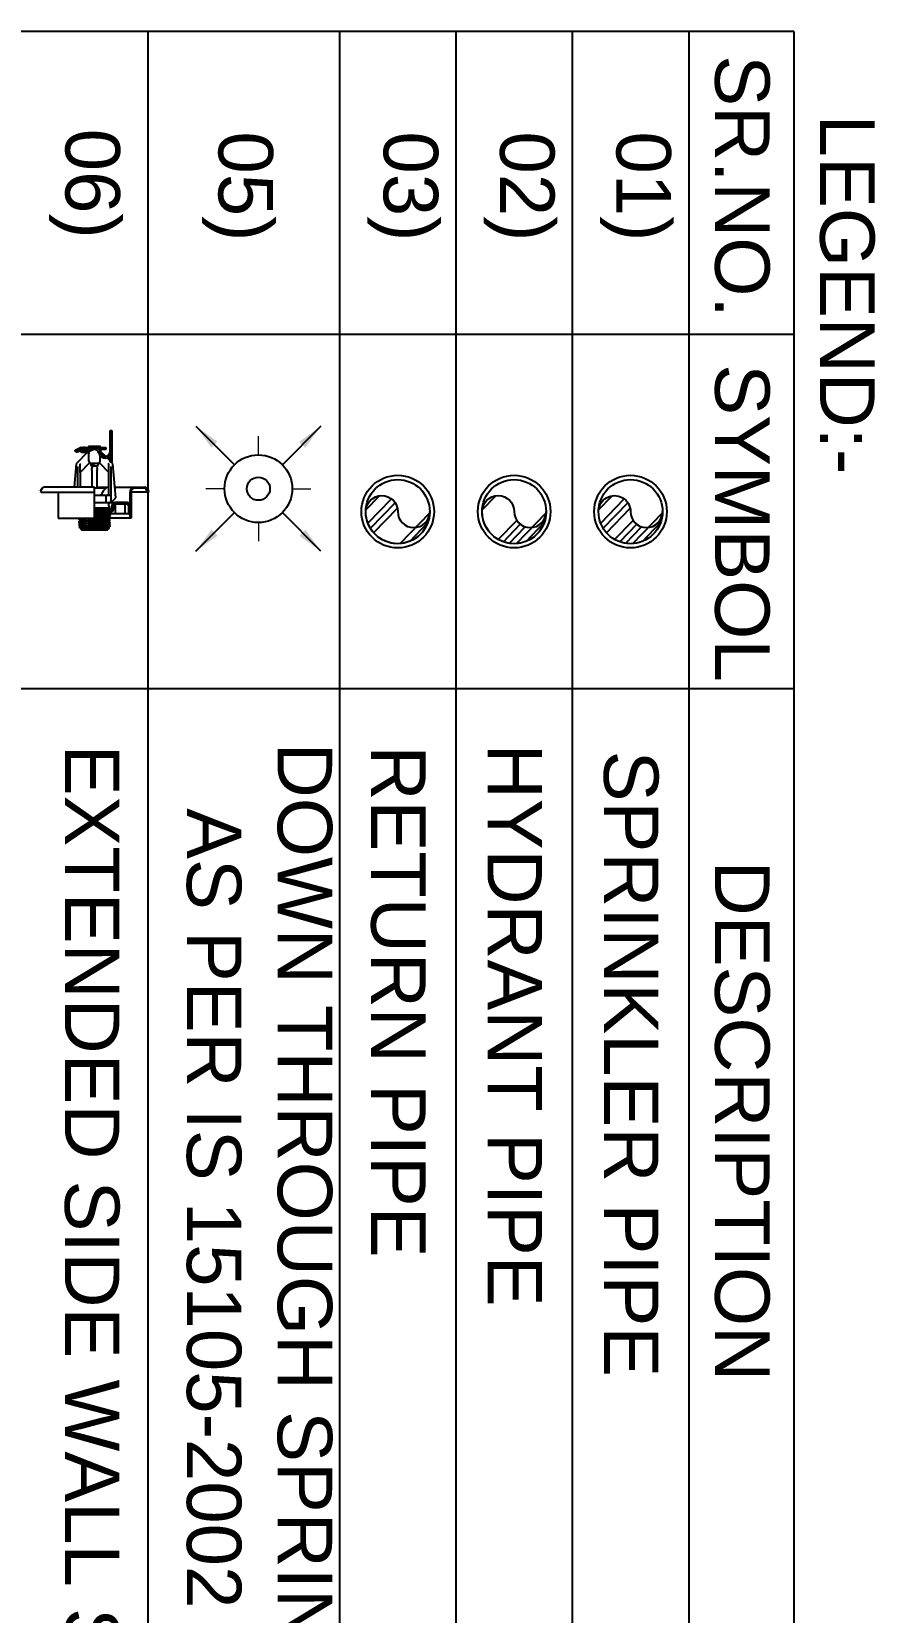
# Model space of a CAD drawing. Header units: inches. Extents: x 257070 to 799932, y -17980 to 269260.
# Drawn here: x 357884 to 359820, y 253332 to 256956 of the extents above; entities that cross this region are included whole.
import ezdxf

# ---------------------------------------------------------------- set-up
doc = ezdxf.new("R2010")
doc.units = ezdxf.units.IN
doc.header["$MEASUREMENT"] = 0
doc.layers.add('0-AES-F-FIRE-HYD', color=3, linetype='Continuous')
doc.layers.add('0-AES-F-SPRINKLER', color=10, linetype='Continuous')
doc.layers.add('0-AES-F-HYDRANT PIPE', color=7, linetype='Continuous', lineweight=15, true_color=0xf57247)
doc.layers.add('0-AES-F-SPRINKLER PIPE', color=10, linetype='Continuous', lineweight=15)
doc.styles.get("Standard").update_dxf_attribs({"font": 'arial.ttf'})
doc.dimstyles.new('ISO-25', dxfattribs={"dimtxt": 2.5, "dimasz": 2.5, "dimexe": 1.25, "dimexo": 0.625, "dimtad": 1, "dimtxsty": 'Standard', "dimcen": 2.5, "dimadec": 0, "dimazin": 0, "dimtfac": 1, "dimtmove": 0, "dimatfit": 3, "dimfxl": 1, "dimarcsym": 0})

# ---------------------------------------------------------------- blocks, each defined once
blk = doc.blocks.new('A$C7CDC6FDD')
at = {"layer": '0-AES-F-SPRINKLER'}
h = blk.add_hatch(dxfattribs=at)
h.set_pattern_fill('ANSI31', color=6, scale=0.19688316415, angle=-215.4881136969521, style=0)
h.set_pattern_definition([(99.5118863031402, (172914.6050650223, -53736.02402176207), (1.480251699193649, 0.2480248776941884), [])])
edge = h.paths.add_edge_path()
edge.add_line((53.60624499386176, 0.3142775374581106), (47.38853443582775, -8.40645742136985))
edge.add_line((47.38853443576954, -8.406457421311643), (48.9527918289532, -9.521741827396909))
edge.add_line((48.95279182889499, -9.521741827367805), (55.170502386929, -0.8010068685398437))
edge.add_ellipse((52.15930690598907, 1.345915612473618), major_axis=(3.647340189110704, 0.6111332990291148), ratio=0.9999999999962956, start_angle=314.9999999998938, end_angle=405.0000000001059)
edge.add_line((54.30622938711895, 4.35711109341355), (41.45976555516245, 13.51638427152648))
edge.add_ellipse((39.31284307799069, 10.50518879125593), major_axis=(3.647340186346821, 0.6111332985660111), ratio=0.9999999999996202, start_angle=45.00000004333325, end_angle=135.0000000433115)
edge.add_line((36.30164759774925, 12.65211126836948), (33.4112165121478, 8.598097627982497))
edge.add_ellipse((32.2380234671873, 9.43456093253917), major_axis=(1.42104163256387, 0.2381038828128129), ratio=0.9999999999861701, start_angle=225.0000000003963, end_angle=314.9999999996038, ccw=False)
edge.add_line((31.40156016265973, 8.261367887665983), (30.52843026327901, 8.883892138110241))
edge.add_line((30.52843026327901, 8.883892138139345), (29.41314586042427, 7.319634749554098))
edge.add_line((29.41314586042427, 7.319634749524994), (30.28627575980499, 6.697110499080736))
edge.add_ellipse((32.23802347108722, 9.434560933208559), major_axis=(-0.5555757260968976, 3.315763806532554), ratio=0.9999999999946325, start_angle=134.9999999521912, end_angle=224.9999999524991)
edge.add_line((34.97547390527325, 7.482813221897231), (37.8659049908747, 11.53682686228422))
edge.add_ellipse((39.31284307799069, 10.50518879125593), major_axis=(-0.2936614548197507, 1.752618009619807), ratio=0.999999999998736, start_angle=-44.99999990987868, end_angle=45.00000009019408, ccw=False)
edge.add_line((40.34448114904808, 11.95212687834282), (53.19094498100458, 2.792853700229898))
edge.add_ellipse((52.15930690598907, 1.345915612473618), major_axis=(-0.2936614552829001, 1.752618012383954), ratio=0.9999999999915224, start_angle=225.0000000002429, end_angle=314.99999999975716, ccw=False)
h = blk.add_hatch(dxfattribs=at)
h.set_pattern_fill('ANSI31', color=6, scale=0.19688316415, angle=-125.4881136969522, style=0)
h.set_pattern_definition([(9.51188630295545, (172914.6050650223, -53736.02402176207), (0.2480248776989624, -1.480251699192849), [])])
edge = h.paths.add_edge_path()
edge.add_line((85.01758642436471, -0.4911356100055855), (83.72322249482386, -0.4122384444635827))
edge.add_line((83.72322249482386, -0.4122384444635827), (84.02953666110989, 4.613062590447953))
edge.add_ellipse((82.59135450981557, 4.700726110546384), major_axis=(-0.2381038835438017, 1.421041636926527), ratio=0.9999999999780388, start_angle=256.9999999163903, end_angle=314.9999999152917)
edge.add_line((83.42781781865051, 5.873919157806085), (72.42441177606815, 13.71912879313459))
edge.add_ellipse((69.91502186626894, 10.1995496590971), major_axis=(-0.7143116479712505, 4.263124894903362), ratio=0.9999999999964747, start_angle=-44.99999996303627, end_angle=45.00000003716566)
edge.add_line((66.39544273226056, 12.70893956886721), (46.79431931418367, -14.78288408994558))
edge.add_line((46.79431931418367, -14.78288408994558), (45.73844557470875, -14.03006711651688))
edge.add_line((45.73844557465054, -14.03006711645867), (65.33956899272744, 13.46175654235412))
edge.add_ellipse((69.91502186626894, 10.1995496590971), major_axis=(-0.9286051423144835, 5.542062363087046), ratio=0.9999999999992099, start_angle=-44.99999997151127, end_angle=45.00000002853392, ccw=False)
edge.add_line((73.17722874955507, 14.77500253263861), (84.18063479213743, 6.929792897310108))
edge.add_ellipse((82.59135451505426, 4.70072611165233), major_axis=(-0.4523973772389139, 2.699979101242126), ratio=0.9999999999908894, start_angle=257.0000000324969, end_angle=315.0000000318788, ccw=False)
edge.add_line((85.32390059391037, 4.534165429417044), (85.01758642436471, -0.4911356100055855))
at = {"layer": '0-AES-F-SPRINKLER', "color": 6}
for p, q in [((-23.5256906815921, 82.14175883904682), (-28.1766806289088, 80.21412520750891)), ((31.64619499794208, 44.3858034874429), (-20.88824479619507, 81.84181407754659)), ((29.90979925892316, 82.4907689842803), (10.29546607140219, 59.60844851637376)), ((50.98412606306374, 86.02189638040727), (29.90979925892316, 82.4907689842803)), ((38.61072662449442, 94.76347838286893), (38.61257656355156, 94.78932847717078)), ((38.61358062777435, 94.7363976475608), (38.61072662449442, 94.76347838286893)), ((38.61257656355156, 94.78932847717078), (38.98382105794735, 97.10116186289815)), ((38.6211345771444, 94.70812414135435), (38.61358062777435, 94.7363976475608)), ((38.63337791158119, 94.67869740055175), (38.6211345771444, 94.70812414135435)), ((38.65029351162957, 94.64815858833026), (38.63337791158119, 94.67869740055175)), ((38.67185770947253, 94.61655041264021), (38.65029351162957, 94.64815858833026)), ((38.69804034475237, 94.58391707899864), (38.67185770947253, 94.61655041264021)), ((38.72880481393076, 94.55030423493008), (38.69804034475237, 94.58391707899864)), ((38.76410807244247, 94.51575888588559), (38.72880481393076, 94.55030423493008)), ((38.80390075576724, 94.48032934367075), (38.76410807244247, 94.51575888588559)), ((38.84812721284106, 94.44406516762683), (38.80390075576724, 94.48032934367075)), ((38.89672557479935, 94.40701706818072), (38.84812721284106, 94.44406516762683)), ((38.94962789007695, 94.36923686493537), (38.89672557479935, 94.40701706818072)), ((39.00676015892532, 94.33077740090084), (38.94962789007695, 94.36923686493537)), ((38.98197112209164, 97.0753117732529), (38.98382105794735, 97.10116186289815)), ((38.98482512211194, 97.04823103334638), (38.98197112209164, 97.0753117732529)), ((38.98382105794735, 97.10116186289815), (38.9903723486932, 97.12574514825246)), ((38.9923790760804, 97.0199575239094), (38.98482512211194, 97.04823103334638)), ((38.9903723486932, 97.12574514825246), (39.00161582574947, 97.14902725355932)), ((39.00462241051719, 96.9905307831068), (38.9923790760804, 97.0199575239094)), ((39.00161582574947, 97.14902725355932), (39.01753577578347, 97.17097561291303)), ((39.02153800596716, 96.95999197411584), (39.00462241051719, 96.9905307831068)), ((39.06804247963009, 94.29169245786034), (39.00676015892532, 94.33077740090084)), ((39.01753577578347, 97.17097561291303), (39.03810992225772, 97.19155953108566)), ((39.04310220386833, 96.92838379842578), (39.02153800596716, 96.95999197411584)), ((39.03810992225772, 97.19155953108566), (39.06330949184485, 97.21075021877186)), ((39.06928484688979, 96.89575046612299), (39.04310220386833, 96.92838379842578)), ((39.06330949184485, 97.21075021877186), (39.09309924388072, 97.22852083374164)), ((39.13338914158521, 94.25203670494375), (39.06804247963009, 94.29169245786034)), ((39.10004930826835, 96.86213762071566), (39.06928484688979, 96.89575046612299)), ((39.09309924388072, 97.22852083374164), (39.1274375100038, 97.24484652737738)), ((39.13535257137846, 96.82759226844064), (39.10004930826835, 96.86213762071566)), ((39.1274375100038, 97.24484652737738), (39.16627627622802, 97.25970446233987)), ((39.20270874962443, 94.21186560197384), (39.13338914158521, 94.25203670494375)), ((39.17514525464503, 96.7921627262258), (39.13535257137846, 96.82759226844064)), ((39.16627627622802, 97.25970446233987), (39.20956120669143, 97.27307385712629)), ((39.21937170717865, 96.75589855341241), (39.17514525464503, 96.7921627262258)), ((39.2759043611004, 94.17123532333062), (39.20270874962443, 94.21186560197384)), ((39.20956120669143, 97.27307385712629), (39.25723177898908, 97.28493602015078)), ((39.26797007693676, 96.71885045524687), (39.21937170717865, 96.75589855341241)), ((39.25723177898908, 97.28493602015078), (39.30922131025, 97.29527435844648)), ((39.32087238773238, 96.68107025531936), (39.26797007693676, 96.71885045524687)), ((39.35287360224174, 94.13020270847483), (39.2759043611004, 94.17123532333062)), ((39.30922131025, 97.29527435844648), (39.36545709316852, 97.30407440467388)), ((39.37800465326291, 96.64261078662821), (39.32087238773238, 96.68107025531936)), ((39.43350882438244, 94.08882514433935), (39.35287360224174, 94.13020270847483)), ((39.36545709316852, 97.30407440467388), (39.42586047656368, 97.3113238622027)), ((39.43928697396768, 96.60352584364591), (39.37800465326291, 96.64261078662821)), ((39.42586047656368, 97.3113238622027), (39.49034698441392, 97.31701258927933)), ((39.51769724889891, 94.04716048913542), (39.43350882438244, 94.08882514433935)), ((39.5046336359228, 96.56387009067112), (39.43928697396768, 96.60352584364591)), ((39.49034698441392, 97.31701258927933), (39.55882641900098, 97.32113262830535)), ((39.57395324856043, 96.52369898449979), (39.5046336359228, 96.56387009067112)), ((39.60532113158843, 94.00526702369098), (39.51769724889891, 94.04716048913542)), ((39.55882641900098, 97.32113262830535), (39.63120301178424, 97.32367821520893)), ((39.64714885869762, 96.4830687136564), (39.57395324856043, 96.52369898449979)), ((39.69625793001615, 93.96320333940093), (39.60532113158843, 94.00526702369098)), ((39.63120301178424, 97.32367821520893), (39.70737553376239, 97.32464578939835)), ((39.72411809657933, 96.4420360942604), (39.64714885869762, 96.4830687136564)), ((39.79038044839399, 93.92102826214978), (39.69625793001615, 93.96320333940093)), ((39.70737553376239, 97.32464578939835), (39.78723745117895, 97.32403400051408)), ((39.80475331877824, 96.40065853012493), (39.72411809657933, 96.4420360942604)), ((39.78723745117895, 97.32403400051408), (39.87067706946982, 97.32184370802133)), ((39.88755705725634, 93.87880078490707), (39.79038044839399, 93.92102826214978)), ((39.88894174329471, 96.358993874921), (39.80475331877824, 96.40065853012493)), ((39.87067706946982, 97.32184370802133), (39.95757769566262, 97.31807796854991)), ((39.98765184532385, 93.83657995291287), (39.88755705725634, 93.87880078490707)), ((39.97656562592601, 96.31710040947655), (39.88894174329471, 96.358993874921)), ((39.95757769566262, 97.31807796854991), (40.04781778837787, 97.31274205283262)), ((40.06750242435373, 96.27503672518651), (39.97656562592601, 96.31710040947655)), ((40.09052481665276, 93.7944248324493), (39.98765184532385, 93.83657995291287)), ((40.04781778837787, 97.31274205283262), (40.14127113786526, 97.30584341980284)), ((40.16162494273158, 96.23286164793535), (40.06750242435373, 96.27503672518651)), ((40.19603209919296, 93.75239436942502), (40.09052481665276, 93.7944248324493)), ((40.14127113786526, 97.30584341980284), (40.23780703899683, 97.29739171781694)), ((40.25880155619234, 96.19063416746212), (40.16162494273158, 96.23286164793535)), ((40.30402612639591, 93.71054735602229), (40.19603209919296, 93.75239436942502)), ((40.23780703899683, 97.29739171781694), (40.33729048556415, 97.2873987685598)), ((40.35889633966144, 96.14841333869845), (40.25880155619234, 96.19063416746212)), ((40.41435586323496, 93.66894230354228), (40.30402612639591, 93.71054735602229)), ((40.33729048556415, 97.2873987685598), (40.43958233320154, 97.27587855485035)), ((40.46176931558875, 96.10625821494614), (40.35889633966144, 96.14841333869845)), ((40.52686699776677, 93.62763742302195), (40.41435586323496, 93.66894230354228)), ((40.43958233320154, 97.27587855485035), (40.54453951510368, 97.26284717593808)), ((40.56727659353055, 96.0642277552106), (40.46176931558875, 96.10625821494614)), ((40.64140218443936, 93.58669046513387), (40.52686699776677, 93.62763742302195)), ((40.54453951510368, 97.26284717593808), (40.65201525064185, 97.24832287113531)), ((40.6752706252737, 96.02238073857734), (40.56727659353055, 96.0642277552106)), ((40.75780121871503, 93.54615870572161), (40.64140218443936, 93.58669046513387)), ((40.65201525064185, 97.24832287113531), (40.76185921498109, 97.23232593960711)), ((40.78560036083218, 95.98077569386805), (40.6752706252737, 96.02238073857734)), ((40.87590132548939, 93.50609882929712), (40.75780121871503, 93.54615870572161)), ((40.76185921498109, 97.23232593960711), (40.87391778698657, 97.21487876976607)), ((40.89811149670277, 95.9394708055479), (40.78560036083218, 95.98077569386805)), ((40.87391778698657, 97.21487876976607), (45.55744206742384, 96.4627775879926)), ((40.99553731345804, 93.46656686728238), (40.87590132548939, 93.50609882929712)), ((41.01264667871874, 95.89852385091945), (40.89811149670277, 95.9394708055479)), ((41.11654186883243, 93.42761809829972), (40.99553731345804, 93.46656686728238)), ((41.12904571753461, 95.85799208821845), (41.01264667871874, 95.89852385091945)), ((41.23874575359514, 93.3893070097838), (41.11654186883243, 93.42761809829972)), ((41.24714581976878, 95.8179322151118), (41.12904571753461, 95.85799208821845)), ((41.3619780628942, 93.35168717635679), (41.23874575359514, 93.3893070097838)), ((41.36678180779563, 95.77840025300975), (41.24714581976878, 95.8179322151118)), ((41.48606643418316, 93.31481120688841), (41.3619780628942, 93.35168717635679)), ((41.48778636317002, 95.7394514840853), (41.36678180779563, 95.77840025300975)), ((41.61083732469706, 93.27873069077032), (41.48606643418316, 93.31481120688841)), ((41.60999025573255, 95.70114039684995), (41.48778636317002, 95.7394514840853)), ((41.73322255723178, 95.66352056214237), (41.60999025573255, 95.70114039684995)), ((41.73611622815952, 93.24349607760087), (41.61083732469706, 93.27873069077032)), ((41.85731093172217, 95.62664459727239), (41.73322255723178, 95.66352056214237)), ((41.86172792833531, 93.20915664802305), (41.73611622815952, 93.24349607760087)), ((41.98208181903465, 95.59056407655589), (41.85731093172217, 95.62664459727239)), ((41.98749675357249, 93.17576042760629), (41.86172792833531, 93.20915664802305)), ((42.10736072249711, 95.55532946344465), (41.98208181903465, 95.59056407655589)), ((42.11324679898098, 93.14335413213121), (41.98749675357249, 93.17576042760629)), ((42.23297242261469, 95.52099003380863), (42.10736072249711, 95.55532946344465)), ((42.23880219319835, 93.11198307995801), (42.11324679898098, 93.14335413213121)), ((42.35874124796828, 95.48759381339187), (42.23297242261469, 95.52099003380863)), ((42.36398733593524, 93.0816911396978), (42.23880219319835, 93.11198307995801)), ((42.48449129337678, 95.45518751791678), (42.35874124796828, 95.48759381339187)), ((42.48862714937422, 93.05252068783739), (42.36398733593524, 93.0816911396978)), ((42.61004669207614, 95.42381646251306), (42.48449129337678, 95.45518751791678)), ((42.61254730203655, 93.02451251845923), (42.48862714937422, 93.05252068783739)), ((42.73523183813086, 95.39352452676394), (42.61004669207614, 95.42381646251306)), ((42.73557449271902, 92.99770579818869), (42.61254730203655, 93.02451251845923)), ((42.85987164371181, 95.36435407362296), (42.73523183813086, 95.39352452676394)), ((42.85753664613003, 92.97213802314945), (42.73557449271902, 92.99770579818869)), ((42.978263191937, 92.94784495700151), (42.85753664613003, 92.97213802314945)), ((42.98379180091433, 95.33634590098518), (42.85987164371181, 95.36435407362296)), ((43.09758528450038, 92.92486056432244), (42.978263191937, 92.94784495700151)), ((43.10681898705661, 95.30953918397427), (42.98379180091433, 95.33634590098518)), ((43.21533603657736, 92.90321700068307), (43.09758528450038, 92.92486056432244)), ((43.22878114052583, 95.28397140893503), (43.10681898705661, 95.30953918397427)), ((43.33135077334009, 92.8829445358133), (43.21533603657736, 92.90321700068307)), ((43.3495076863328, 95.25967834284529), (43.22878114052583, 95.28397140893503)), ((43.44546722632367, 92.86407151739695), (43.33135077334009, 92.8829445358133)), ((43.46882977883797, 95.23669395010802), (43.3495076863328, 95.25967834284529)), ((44.74988258612575, 92.6546026916476), (43.44546722632367, 92.86407151739695)), ((43.58658053423278, 95.21505039100884), (43.46882977883797, 95.23669395010802)), ((43.70259526767768, 95.19477792159887), (43.58658053423278, 95.21505039100884)), ((43.81671172071947, 95.17590490318253), (43.70259526767768, 95.19477792159887)), ((48.39476626331452, 94.44074052240467), (43.81671172071947, 95.17590490318253)), ((44.04512208973756, 90.0786216245906), (44.04595976462588, 90.11046285374323)), ((44.04900608479511, 90.04579054992064), (44.04512208973756, 90.0786216245906)), ((44.04595976462588, 90.11046285374323), (44.04955622507259, 90.13308687982499)), ((44.05760921607725, 90.01199092433671), (44.04900608479511, 90.04579054992064)), ((44.04955622507259, 90.13308687982499), (44.55417243606644, 92.45579205351532)), ((44.07092591637047, 89.9772446808056), (44.05760921607725, 90.01199092433671)), ((44.08894754823996, 89.9415743482532), (44.07092591637047, 89.9772446808056)), ((44.11166240932653, 89.90500306841568), (44.08894754823996, 89.9415743482532)), ((44.13905577722471, 89.867554563476), (44.11166240932653, 89.90500306841568)), ((44.17110987263732, 89.82925312162843), (44.13905577722471, 89.867554563476)), ((44.20780391589506, 89.79012359076296), (44.17110987263732, 89.82925312162843)), ((44.24911409569904, 89.75019135308685), (44.20780391589506, 89.79012359076296)), ((44.29501361929579, 89.70948230926297), (44.24911409569904, 89.75019135308685)), ((44.34547271538759, 89.66802286342136), (44.29501361929579, 89.70948230926297)), ((44.40045864792774, 89.62583991262363), (44.34547271538759, 89.66802286342136)), ((44.45993575663306, 89.58296081842855), (44.40045864792774, 89.62583991262363)), ((44.52386545226909, 89.539413389517), (44.45993575663306, 89.58296081842855)), ((44.59220627229661, 89.49522588311811), (44.52386545226909, 89.539413389517)), ((44.54794727521949, 92.39308287805761), (44.5487849501078, 92.42492410721024)), ((44.55183127027703, 92.36025180330034), (44.54794727521949, 92.39308287805761)), ((44.5487849501078, 92.42492410721024), (44.55417243606644, 92.45579205351532)), ((44.5604344047606, 92.32645218231482), (44.55183127027703, 92.36025180330034)), ((44.55417243606644, 92.45579205351532), (44.56462005287176, 92.48555507179117)), ((44.57375110505382, 92.2917059387837), (44.5604344047606, 92.32645218231482)), ((44.56462005287176, 92.48555507179117), (44.57960721018026, 92.5143054765067)), ((44.59177273372188, 92.25603560169111), (44.57375110505382, 92.2917059387837)), ((44.57960721018026, 92.5143054765067), (44.59929549891967, 92.5419874067884)), ((44.61448759475024, 92.21946432179539), (44.59177273372188, 92.25603560169111)), ((44.664913889952, 89.45042695043958), (44.59220627229661, 89.49522588311811)), ((44.59929549891967, 92.5419874067884), (44.62367214180995, 92.56858290339005)), ((44.64188096264843, 92.18201581685571), (44.61448759475024, 92.21946432179539)), ((44.62367214180995, 92.56858290339005), (44.65272132912651, 92.59407471356099)), ((44.67393506126245, 92.14371437954833), (44.64188096264843, 92.18201581685571)), ((44.65272132912651, 92.59407471356099), (44.68642422009725, 92.61844630315318)), ((44.74194113869453, 89.40504566091113), (44.664913889952, 89.45042695043958)), ((44.71062910463661, 92.10458484874107), (44.67393506126245, 92.14371437954833)), ((44.68642422009725, 92.61844630315318), (44.72475894994568, 92.64168186640018)), ((44.75193928112276, 92.06465260649566), (44.71062910463661, 92.10458484874107)), ((44.72475894994568, 92.64168186640018), (44.74988258612575, 92.6546026916476)), ((48.43978244444588, 87.27226790820714), (44.74194113869453, 89.40504566091113)), ((44.74988258612575, 92.6546026916476), (44.76770065602614, 92.6637663336005)), ((44.7978388047195, 92.02394356272998), (44.75193928112276, 92.06465260649566)), ((44.76770065602614, 92.6637663336005), (44.81522147817304, 92.68468537161243)), ((44.84829790086951, 91.98248411674285), (44.7978388047195, 92.02394356272998)), ((44.81522147817304, 92.68468537161243), (44.8672905935673, 92.70442541359807)), ((44.90328383661108, 91.94030117060174), (44.84829790086951, 91.98248411674285)), ((44.8672905935673, 92.70442541359807), (44.92387423705077, 92.72297365852864)), ((44.96276094205678, 91.89742207186646), (44.90328383661108, 91.94030117060174)), ((44.92387423705077, 92.72297365852864), (44.98493568861159, 92.74031807290157)), ((45.02669064095244, 91.8538746474369), (44.96276094205678, 91.89742207186646)), ((44.98493568861159, 92.74031807290157), (45.0504353515571, 92.75644740409916)), ((45.09503146092175, 91.80968714103801), (45.02669064095244, 91.8538746474369)), ((45.0504353515571, 92.75644740409916), (45.12033073866041, 92.77135118976003)), ((45.16773907863535, 91.76488820841769), (45.09503146092175, 91.80968714103801)), ((45.12033073866041, 92.77135118976003), (45.19457650667755, 92.78501976799453)), ((45.16302155313315, 75.57001689673052), (50.92480194254313, 83.65128076347173)), ((45.24476632743608, 91.71950691888924), (45.16773907863535, 91.76488820841769)), ((45.19457650667755, 92.78501976799453), (45.27312449808232, 92.79744426783873)), ((48.98737638496095, 89.56090820409008), (45.24476632743608, 91.71950691888924)), ((45.27312449808232, 92.79744426783873), (45.35592376167187, 92.80861662919051)), ((45.35592376167187, 92.80861662919051), (45.44292059144937, 92.81852960924152)), ((45.44292059144937, 92.81852960924152), (49.92669229442254, 93.28570081174257)), ((46.66317339916714, 96.02701329786214), (72.92772870732006, 77.300907801633)), ((48.07005494745681, 91.65598323792801), (48.07167058507912, 91.67915714302217)), ((48.07337436953094, 91.63177308731247), (48.07005494745681, 91.65598323792801)), ((48.07167058507912, 91.67915714302217), (48.0782191521721, 91.70126435632119)), ((48.08162449044175, 91.6065584832686), (48.07337436953094, 91.63177308731247)), ((48.0782191521721, 91.70126435632119), (48.08969205711037, 91.72227583805216)), ((48.094794471981, 91.58037255369709), (48.08162449044175, 91.6065584832686)), ((48.08969205711037, 91.72227583805216), (48.1060742251575, 91.74216399199213)), ((48.11286701785866, 91.55324969367939), (48.094794471981, 91.58037255369709)), ((48.1060742251575, 91.74216399199213), (48.12734413298313, 91.76090269474662)), ((48.13581838068785, 91.52522552636219), (48.11286701785866, 91.55324969367939)), ((48.12734413298313, 91.76090269474662), (48.15347385196947, 91.77846732741455)), ((48.1636184193776, 91.49633686832385), (48.13581838068785, 91.52522552636219)), ((48.15347385196947, 91.77846732741455), (48.18442905257689, 91.7948348201171)), ((48.19623060990125, 91.46662166778697), (48.1636184193776, 91.49633686832385)), ((48.18442905257689, 91.7948348201171), (48.22016906860517, 91.80998367504799)), ((48.23361212725285, 91.43611894542119), (48.19623060990125, 91.46662166778697)), ((48.22016906860517, 91.80998367504799), (48.2606469647144, 91.82389399388921)), ((48.27571385883493, 91.40486878535012), (48.23361212725285, 91.43611894542119)), ((48.2606469647144, 91.82389399388921), (48.30580956535414, 91.8365474983002)), ((48.32248049916234, 91.37291222609929), (48.27571385883493, 91.40486878535012)), ((48.30580956535414, 91.8365474983002), (48.35559754405404, 91.84792756920797)), ((48.37385062489193, 91.34029124162043), (48.32248049916234, 91.37291222609929)), ((48.35559754405404, 91.84792756920797), (48.40994550805772, 91.85801926912973)), ((48.42975676018978, 91.30704868759494), (48.37385062489193, 91.34029124162043)), ((48.38482402497903, 87.01929902491975), (48.43978244444588, 87.27226790820714)), ((48.40994550805772, 91.85801926912973), (48.46878206450492, 91.86680932881427)), ((52.09139931708341, 89.1951490273641), (48.42975676018978, 91.30704868759494)), ((48.88878567982465, 89.33899134636158), (48.43978244444588, 87.27226790820714)), ((48.46878206450492, 91.86680932881427), (48.53202992788283, 91.87428620178252)), ((48.53202992788283, 91.87428620178252), (51.47606384416576, 92.18102971598273)), ((48.88878567982465, 89.33899134636158), (48.98737638496095, 89.56090820409008)), ((58.81763358064927, 84.27367112509091), (50.63814795610961, 86.09910926123848)), ((59.32045833184384, 86.58813248213846), (51.15402264724253, 88.41065821968368)), ((52.12293826485984, 89.18501832004404), (52.15518983762013, 89.16202359020826)), ((56.07417688163696, 88.2232472167525), (52.87500296428334, 88.93721558750258)), ((67.51276667229831, 83.05764892071602), (56.51483301824192, 90.8989568517718)), ((57.0855394048267, 88.18158522146405), (57.07687614089809, 88.16208516270854)), ((59.52794773009373, 83.9053938879224), (59.40450403722934, 83.99340678544831)), ((60.92205322475638, 85.86071561119752), (60.79888177663088, 85.94853440366569)), ((60.92205322475638, 85.86071561119752), (61.31311757303774, 85.58189450966893)), ((91.87130577163771, 90.61759971428546), (68.4503332633758, 57.76819448472816)), ((74.25354818021879, 70.0441416563408), (89.9159840347711, 92.01170521858148)), ((89.9159840347711, 92.01170521858148), (91.87130577163771, 90.61759971428546)), ((-9.98993393551791, 66.40337800531415), (-29.22858992422698, 39.41993799564079)), ((-28.1766806289088, 80.21412520750891), (-27.68018113193102, 79.01617237273604)), ((-27.68018113193102, 79.01617237273604), (28.02152068138821, 39.30196696415078)), ((14.20472508040257, 56.82122460356914), (29.73823852586793, 78.60796627821401)), ((27.6923745215754, 70.60916649567662), (16.62932403892046, 55.09253377479035)), ((27.6923745215754, 70.60916649567662), (33.19857942173257, 78.33196946556563)), ((43.51644024613779, 73.26058177064988), (27.6923745215754, 70.60916649567662)), ((29.33886915887706, 46.03088091482641), (41.13470579707064, 62.57529470772715)), ((55.07470116473269, 65.0197716456023), (43.51644024613779, 73.26058177064988)), ((45.50448299228447, 71.85272712862934), (44.07891987275798, 69.8532840833941)), ((44.07891987275798, 69.8532840833941), (44.61466826486867, 68.67833753387094)), ((44.61466826486867, 68.67833753387094), (50.41926690406399, 64.5397741656925)), ((48.68453094584402, 68.24663780658739), (44.87165355228353, 70.96514354480314)), ((50.41926690406399, 64.5397741656925), (51.70467465993715, 64.4162726070208)), ((51.70467465993715, 64.4162726070208), (53.13225275604054, 66.41854178521316)), ((57.72611643961864, 49.19570592103992), (55.07470116473269, 65.0197716456023)), ((56.72128247172805, 67.32920677174116), (60.96398251975188, 73.27986373510794)), ((71.53362320293672, 75.34558606470819), (64.3174882940948, 80.49054671579506)), ((64.64503313298337, 76.596374937566), (66.55012578720925, 78.89872059348272)), ((65.99092703388305, 68.5638672625646), (64.64503313298337, 76.596374937566)), ((67.36237722769147, 60.37883561293711), (66.48175353615079, 65.63453706493601)), ((66.49501152645098, 59.16229998908238), (70.83870103472145, 65.25460110077984)), ((67.3492346816929, 78.328971847106), (68.74334018607624, 80.28429358403082)), ((72.92772870732006, 77.300907801633), (71.53362320293672, 75.34558606470819)), ((8.78286469267914, 12.31852695447742), (31.64619499794208, 44.3858034874429)), ((42.68091059313156, 35.04328223492485), (30.94898015342187, 43.40791527405963)), ((45.74935920530697, 59.28513861953979), (33.2563059424283, 41.76283788241562)), ((33.9535208370653, 42.74072606005939), (46.6630659570219, 33.67907320009544)), ((37.80331390362699, 16.12336156720994), (64.62117836094694, 53.73712404604885)), ((42.35077928600367, 27.63081656722352), (57.72611643961864, 49.19570592103992)), ((46.17688201850979, 17.52640215057181), (68.23599362320965, 55.16495476383716)), ((57.72611643961864, 49.19570592103992), (63.23232133983402, 56.91850889087073)), ((68.4503332633758, 57.76819448472816), (66.49501152645098, 59.16229998908238)), ((68.23599362320965, 55.16495476383716), (67.71154714579461, 58.29493429110153)), ((-29.22858992422698, 39.41993799564079), (8.78286469267914, 12.31852695447742)), ((23.69393255951582, -2.146846434829058), (-10.7059953637654, 20.27298131072894)), ((-7.522770564071834, 20.11004194867564), (-10.7059953637654, 20.27298131072894)), ((-10.7059953637654, 20.27298131072894), (-9.429006313555874, 17.25587692458066)), ((25.77085539908148, 0.5856220823479816), (-8.799759614281356, 23.12714633482392)), ((-6.18951527873287, 22.99353605267243), (-8.799759614281356, 23.12714633482392)), ((-8.799759614281356, 23.12714633482392), (-7.522770564071834, 20.11004194867564)), ((32.00162392418133, 8.7830276429886), (14.43832659919281, 20.25067237927578)), ((15.43402447091648, 21.64720204361947), (30.80997841607314, 11.73928378120763)), ((16.34914318058873, 22.93071430243435), (33.51644055172801, 11.55398163897917)), ((20.36184398608748, 28.55878268333618), (37.12107745069079, 16.60978258750401)), ((25.68732701992849, 36.02811172849033), (38.39476285746787, 26.96796274490771)), ((32.36751946870936, 19.99897487377166), (37.69300250260858, 27.46830391892581)), ((32.77149387879763, 30.97724167208071), (39.69265031482792, 34.42979591622134)), ((38.39476285746787, 26.96796274490771), (40.81936181144556, 25.23927191938856)), ((42.12320354668191, 34.26106259133667), (42.68091059313156, 35.04328223492485)), ((52.99692392454017, 29.16315845848294), (73.17722874955507, 14.77500253263861)), ((-14.51846685941564, 14.56465126716648), (19.54008688183967, -7.61178347695386)), ((-11.33524205978028, 14.40171190511319), (-14.51846685941564, 14.56465126716648)), ((-14.51846685941564, 14.56465126716648), (-13.24147780920612, 11.54754688107641)), ((-13.24147780920612, 11.54754688107641), (-13.90932777291164, 11.5817320397764)), ((-13.90932777291164, 11.5817320397764), (-13.78981419472257, 10.86845610232558)), ((16.97170504630776, -9.125031471659895), (-13.7229925665888, 10.56869095232105)), ((16.27151853090618, -7.387995860481169), (-13.24147780920612, 11.54754688107641)), ((-12.62065753818024, 8.998277782287914), (12.62065755174262, -8.998277791950386)), ((21.61700971674873, -4.879314956604503), (-12.6122311099316, 17.41881629126146)), ((-9.429006313555874, 17.25587692458066), (-12.6122311099316, 17.41881629126146)), ((-12.6122311099316, 17.41881629126146), (-11.33524205978028, 14.40171190511319)), ((-11.33524205978028, 14.40171190511319), (18.34844137373148, -4.655527338734828)), ((-9.429006313555874, 17.25587692458066), (20.42536421323894, -1.923058821557788)), ((-7.522770564071834, 20.11004194867564), (22.50228705606423, 0.8094097001303453)), ((9.459274046879727, 13.2672341427824), (24.57920989877312, 3.541878221847583)), ((27.84777824184857, 3.318090604036115), (10.45516170340125, 14.66402999238926)), ((11.45085757243214, 16.06055684768944), (26.65613273833878, 6.274346739024622)), ((29.92470108135603, 6.050559121213155), (12.44674416753696, 17.45735120857717)), ((13.44244104600511, 18.8538794798078), (28.73305557656568, 9.006815264030593)), ((23.69393255951582, -2.146846434829058), (22.50228705606423, 0.8094097001303453)), ((22.50228705606423, 0.8094097001303453), (25.77085539908148, 0.5856220823479816)), ((25.77085539908148, 0.5856220823479816), (24.57920989877312, 3.541878221847583)), ((24.57920989877312, 3.541878221847583), (27.84777824184857, 3.318090604036115)), ((45.73844557465054, -14.03006711645867), (25.18251309893094, 0.6259038526914082)), ((27.84777824184857, 3.318090604036115), (26.65613273833878, 6.274346739024622)), ((26.65613273833878, 6.274346739024622), (29.92470108135603, 6.050559121213155)), ((48.95279182889499, -9.521741827367805), (26.81281812343514, 6.263619029690744)), ((29.92470108135603, 6.050559121213155), (28.73305557656568, 9.006815264030593)), ((28.73305557656568, 9.006815264030593), (32.00162392418133, 8.7830276429886)), ((30.52843026327901, 8.883892138139345), (29.41314586042427, 7.319634749524994)), ((29.41314586042427, 7.319634749524994), (30.28627575980499, 6.697110499022529)), ((31.40156016265973, 8.261367887665983), (30.52843026327901, 8.883892138139345)), ((32.00162392418133, 8.7830276429886), (30.80997841607314, 11.73928378120763)), ((30.80997841607314, 11.73928378120763), (33.51644055172801, 11.55398163897917)), ((33.51644055172801, 11.55398163897917), (32.8261608617031, 13.06782984198071)), ((36.30164759774925, 12.65211126836948), (33.4112165120896, 8.598097627982497)), ((33.92036861827364, 1.621750204474665), (40.96850501350127, 11.50721027571126)), ((34.97547390527325, 7.482813221897231), (37.8659049908747, 11.53682686234242)), ((37.12107745069079, 16.60978258750401), (37.80331390362699, 16.12336156720994)), ((37.80331390362699, 16.12336156720994), (46.17688201850979, 17.52640215057181)), ((40.34448114904808, 11.95212687834282), (53.19094498100458, 2.792853700229898)), ((54.30622938711895, 4.35711109341355), (41.45976555516245, 13.51638427152648)), ((44.00168280024081, -5.991699574427912), (51.25103143329034, 4.175973472156329)), ((45.73844557465054, -14.03006711645867), (65.33956899278564, 13.46175654229592)), ((66.39544273226056, 12.70893956886721), (46.79431931418367, -14.78288408994558)), ((53.60624499386176, 0.3142775374581106), (47.38853443576954, -8.406457421311643)), ((83.72322249482386, -0.4122384444635827), (66.03297530289274, 12.20055591972778)), ((83.42781781865051, 5.873919157806085), (72.42441177606815, 13.71912879313459)), ((73.17722874955507, 14.77500253263861), (84.18063479213743, 6.929792897339212)), ((83.72322249482386, -0.4122384444635827), (84.02953666110989, 4.613062590447953)), ((85.32390059391037, 4.534165429417044), (85.01758642436471, -0.4911356100055855)), ((14.76979192282306, -9.493974969198462), (16.97170504630776, -9.125031471659895)), ((16.97170504630776, -9.125031471659895), (16.27151853090618, -7.387995860481169)), ((16.27151853090618, -7.387995860481169), (19.54008688183967, -7.61178347695386)), ((19.54008688183967, -7.61178347695386), (18.34844137373148, -4.655527338734828)), ((18.34844137373148, -4.655527338734828), (21.61700971674873, -4.879314956604503)), ((21.61700971674873, -4.879314956604503), (20.42536421323894, -1.923058821557788)), ((20.42536421323894, -1.923058821557788), (23.69393255951582, -2.146846434829058)), ((46.79431931418367, -14.78288408994558), (45.73844557465054, -14.03006711645867)), ((47.38853443576954, -8.406457421311643), (48.95279182889499, -9.521741827367805)), ((48.95279182889499, -9.521741827367805), (55.17050238698721, -0.8010068686271552)), ((85.01758642436471, -0.4911356100055855), (83.72322249482386, -0.4122384444635827))]:
    blk.add_line(p, q, dxfattribs=at)
for centre, major_axis, ratio, start_param, end_param in [((-22.47752507572295, 79.61274729366414), (2.699979101242124, 0.4523973772389136), 0.9999999999908894, 0.7853981628410579, 1.797689128986985), ((45.11664674250642, 93.71227879633079), (-0.4603258733098146, 2.747297619811714), 0.9999999999521854, -0.5602035158743688, -0.3249226338477966), ((45.40156643494265, 94.25934173970018), (2.141849751526443, 0.3588795222839326), 0.9999999999769118, 0.7849136410374017, 1.034983187859159), ((51.66302943410119, 91.82781777196215), (-0.9617122681523113, 5.739650926508638), 0.9999999999943423, 2.377206890923701, 2.798549037711981), ((47.96713626326527, 91.7442191313603), (2.69268203751785, 0.4511747112972074), 0.999999999988818, 0.7879137551762267, 1.247506534401511), ((52.17890412622364, 94.13936673436547), (-0.9617122686740912, 5.739650929622692), 0.9999999999847998, 2.374727307537964, 2.79854903811618), ((49.93664278730284, 91.49974522402044), (-0.295137696599908, 1.761428454055033), 0.9999999999812574, -0.7759692135987688, -0.1604422718318854), ((51.49059493676759, 90.40979337948374), (1.746943016765353, 0.2927105763918313), 0.999999999941005, 0.7917742209518989, 1.412986332956408), ((53.45825817011064, 92.02841262199217), (-0.5198406404036406, 3.10249116303989), 0.9999999999863451, 2.526083703550142, 2.789088743232538), ((55.61861857183976, 89.64195902593201), (1.52255099903914, 0.2551123741516788), 0.9999999999833328, 0.7853981634057817, 2.356194490184011), ((56.67882353259483, 89.88613206782611), (1.745075143992724, 0.2923976033236455), 0.9999999999517928, 4.197624824723055, 4.773281825035316), ((57.37959270668216, 87.7175634863961), (0.5417954792457085, 0.0907810188967379), 0.9999999999688017, 0.9168806468506776, 1.969617804639083), ((58.31267960736295, 82.4617207145202), (1.855134001438179, 0.31083861215491), 0.99999999996077, 0.7855008722744458, 1.132998532307267), ((58.56254052586155, 82.80773610569304), (-0.637150393565786, 3.80261432432514), 0.9999999999950484, -0.7847676890569208, -0.3638768776252506), ((56.04268395336112, 79.01708952401532), (-0.9920995138283132, 5.921006814931896), 0.9999999999966224, 4.155644718111227, 5.497787143720318), ((56.04268393764505, 79.01708953030175), (8.289409554525916, 1.388939321641964), 0.9999999999989019, 0.0102047861601999, 0.7853981609532557), ((66.61655222589616, 81.80065109487623), (-0.2551123741516788, 1.52255099903914), 0.9999999999833331, 3.926990816995576, 5.497787143773802), ((38.68214797263499, 64.3238943318429), (2.970670327670454, 0.4977532841870165), 0.9999999999850124, 5.497793988338773, 6.034125431943647), ((45.45946846570587, 63.7598001875449), (-0.6260866063465621, 3.736583892285926), 0.9999999999985094, -0.403280611990521, 1.321745298198945), ((47.47245667921379, 73.92343558970606), (2.797326045702033, 0.4687084302895181), 0.9999999999993212, 2.356194490192002, 3.92699081698758), ((45.45946953137172, 63.7597994277603), (3.736583892285926, 0.6260866063465621), 0.99999999999851, 4.961440008980638, 6.686465919170108), ((54.4118473456474, 68.97578807873651), (-0.4687084302901884, 2.797326045706032), 0.9999999999964639, 2.356194490190576, 3.926990816989007), ((69.36524382798234, 73.529405420908), (-1.388939316479678, 8.289409523716618), 0.9999999999988542, 1.014052065072081, 3.151797442975518), ((69.36524382478092, 73.52940542588476), (5.921006804039101, 0.9920995120031633), 0.9999999999976233, 2.584881984132501, 5.497787143872576), ((56.04268393979874, 79.01708953568595), (-1.388939321266036, 8.289409552282331), 0.9999999999979264, 4.155620723523803, 4.722593765938754), ((64.79249798721867, 73.7638893314288), (-0.4687084302910365, 2.797326045711099), 0.999999999899067, -0.1139986998938667, 0.0939506306438596), ((69.36524383106735, 73.52940542207216), (8.289409521299346, 1.388939316074652), 0.999999999999732, 4.722593769839424, 5.497787143782002), ((48.20189309271518, 57.53650542223477), (-0.4977532841863286, 2.970670327666349), 0.9999999999850396, 0.2490598752349586, 0.7853913188407984), ((60.88593525462784, 58.59143549675355), (-0.4762077651767945, 2.842083262449043), 0.9999999999992955, 3.926990816987593, 4.712388980380472), ((40.04134416056331, 29.27739787031896), (-0.4687084299339812, 2.797326043580131), 0.9999999999911341, 2.356194491173789, 3.92699081797755), ((40.76460404775571, 32.28090586085455), (2.368402720230313, 0.3968398045691455), 0.9999999999891935, 0.8034417356078041, 1.86750229949496), ((39.17278050439199, 22.92983679330791), (2.797326045702033, 0.4687084302895181), 0.9999999999993212, 5.497787143781795, 7.068583470577372), ((-10.94773093430558, 11.34466387078282), (-0.4762077649414688, 2.842083261044598), 0.999999999992912, 1.57079632802236, 2.356194491415659), ((32.23802347108722, 9.434560933208559), (-0.5555757260968972, 3.31576380653255), 0.9999999999946325, 2.35619448935793, 3.926990816158193), ((32.2380234671873, 9.43456093253917), (1.42104163256387, 0.2381038828128128), 0.9999999999861701, 3.926990816994156, 5.497787143775219), ((35.44815084512811, 14.26339649898), (2.842083262084637, 0.4762077651157358), 0.9999999999936932, 0.7853981641562037, 3.403392042147725), ((39.31284307799069, 10.50518879125593), (3.647340186346817, 0.61113329856601), 0.9999999999996202, 0.7853981641537569, 2.356194490948273), ((39.31284307799069, 10.50518879125593), (-0.2936614548197505, 1.752618009619805), 0.9999999999987365, -0.7853981618245359, 0.7853981649716238), ((52.15930690598907, 1.345915612473618), (-0.2936614552828986, 1.752618012383951), 0.999999999991522, 3.926990816991478, 5.497787143777899), ((52.15930690598907, 1.345915612473618), (3.647340189110702, 0.611133299029114), 0.9999999999962956, 5.497787143780286, 7.068583470578886), ((69.91502186626894, 10.1995496590971), (-0.9286051423144809, 5.542062363087039), 0.9999999999992097, -0.785398162900227, 0.7853981638954597), ((69.91502186626894, 10.1995496590971), (-0.7143116479712497, 4.263124894903354), 0.9999999999964747, -0.7853981627523096, 0.7853981640461121), ((82.59135450981557, 4.700726110546384), (-0.2381038835438017, 1.421041636926527), 0.9999999999780388, 4.485496176166162, 5.497787142303698), ((82.59135451505426, 4.70072611165233), (-0.4523973772389136, 2.699979101242124), 0.9999999999908894, 4.485496178192596, 5.497787144338528), ((14.29358416137984, -6.651891707559116), (2.842083261044596, 0.4762077649414707), 0.999999999992912, 3.926990815763927, 4.712388979157225)]:
    blk.add_ellipse(centre, major_axis=major_axis, ratio=ratio, start_param=start_param, end_param=end_param, dxfattribs=at)
at = {"layer": '0-AES-F-SPRINKLER', "color": 6, "extrusion": (0, 0, -1)}
for centre, major_axis, ratio, start_param, end_param in [((48.61536681646248, 85.2978620704962), (2.797326045703728, 0.4687084302898021), 0.9999999999972896, -0.1139986998827662, 0.7853981633988032), ((35.54496550693875, 76.65904285968281), (2.842083262449043, 0.4762077651767945), 0.9999999999992955, 3.926990816987593, 4.712388980380472)]:
    blk.add_ellipse(centre, major_axis=major_axis, ratio=ratio, start_param=start_param, end_param=end_param, dxfattribs=at)

msp = doc.modelspace()

# ---------------------------------------------------------------- hatches: boundary and pattern name
at = {"layer": '0-AES-F-FIRE-HYD', "lineweight": -3}
h = msp.add_hatch(dxfattribs=at)
h.set_pattern_fill('ANSI31', color=256, scale=97.97377550648979, angle=361.003795911278)
h.set_pattern_definition([(46.00379591127772, (-845996902.6344361, 506463543.7777722), (-8.810118112180197, 8.506704243345206), [])])
edge = h.paths.add_edge_path()
edge.add_arc((358723.9749139239, 255855.834809473), 73.48033002330072, -179.99620475996755, 0.003795240032388847, ccw=False)
edge.add_arc((358687.2347489674, 255855.8323757961), 36.74016498615348, 0.003795194647977951, 180.003795194648, ccw=False)
edge.add_arc((358760.7150788295, 255855.8372430916), 36.74016503714725, 180.0037952854167, 360.0037952854167)
at = {"layer": '0-AES-F-HYDRANT PIPE', "lineweight": -3}
h = msp.add_hatch(dxfattribs=at)
h.set_pattern_fill('ANSI31', color=256, scale=97.97377550648979, angle=361.003795911278)
h.set_pattern_definition([(46.00379591127772, (-845996635.586257, 506463543.7777722), (-8.810118112180197, 8.506704243345206), [])])
edge = h.paths.add_edge_path()
edge.add_arc((358991.0230931396, 255855.834809473), 73.48033001596656, -179.99620475996733, 0.003795240032786751, ccw=False)
edge.add_arc((358954.2829281868, 255855.8323757961), 36.74016498254461, 0.0037951946483758547, 180.0037951946483, ccw=False)
edge.add_arc((359027.7632580415, 255855.8372430916), 36.74016503342196, 180.0037952854171, 360.0037952854171)
at = {"layer": '0-AES-F-SPRINKLER PIPE', "lineweight": -3}
h = msp.add_hatch(dxfattribs=at)
h.set_pattern_fill('ANSI31', color=256, scale=97.97377550648979, angle=361.003795911278)
h.set_pattern_definition([(46.00379591127772, (-845996368.538078, 506463543.7777722), (-8.810118112180197, 8.506704243345206), [])])
edge = h.paths.add_edge_path()
edge.add_arc((359258.0712723515, 255855.834809473), 73.48033001957543, -179.99620475996744, 0.0037952400326162206, ccw=False)
edge.add_arc((359221.3311073987, 255855.8323757961), 36.74016498615348, 0.003795194647977951, 180.003795194648, ccw=False)
edge.add_arc((359294.811437257, 255855.8372430916), 36.74016503342196, 180.0037952854171, 360.0037952854171)

# ---------------------------------------------------------------- linework, layer by layer
at = {"layer": '0-AES-F-FIRE-HYD', "lineweight": -3}
msp.add_lwpolyline([(358797.455243786, 255855.8396767685, -1), (358650.4945840618, 255855.8299421775, -1), (358723.974913873, 255855.8348094148, 1), (358797.455243786, 255855.8396767685, 1.157343669258632)], format="xyb", dxfattribs=at)
for radius in [83.27770753810289, 73.48032998745389]:
    msp.add_circle((358723.974913873, 255855.8348094148), radius, dxfattribs=at)
at = {"layer": '0-AES-F-HYDRANT PIPE', "lineweight": -3}
msp.add_lwpolyline([(359064.5034229943, 255855.8396767685, -1), (358917.5427632848, 255855.8299421775, -1), (358991.0230930887, 255855.8348094148, 1), (359064.5034229943, 255855.8396767685, 1.157343669258632)], format="xyb", dxfattribs=at)
for radius in [83.27770753810289, 73.48032998745389]:
    msp.add_circle((358991.0230930887, 255855.8348094148), radius, dxfattribs=at)
at = {"layer": '0-AES-F-SPRINKLER'}
for radius in [77.65074291170508, 26.4841869998489]:
    msp.add_circle((358404.3010783063, 255908.3587038103), radius, dxfattribs=at)
at = {"layer": '0-AES-F-SPRINKLER PIPE', "color": 7, "lineweight": -3}
for p, q in [((359632.5324414411, 256956.3490166611), (356140.7569010956, 256956.3490166613)), ((358150.5769415852, 256956.3490166611), (358150.576941585, 251433.2518545043)), ((358150.5769415851, 256956.3490166612), (358150.576941585, 251433.2518545043)), ((358590.4508242655, 256956.3490166611), (358590.4508242655, 251433.2518545043)), ((358857.4990034741, 256956.3490166611), (358857.4990034738, 251433.2518545043)), ((359124.5471826896, 256956.3490166611), (359124.5471826896, 251433.2518545043)), ((359391.5953619053, 256956.3490166611), (359391.5953619051, 251433.2518545043)), ((359632.5324414411, 256956.3490166611), (359632.5324414409, 251433.2518545043)), ((359632.5324414411, 256262.2487743639), (356140.7569010956, 256262.2487743636)), ((359632.532441441, 255449.4208444512), (356140.7569010956, 255449.4208444513))]:
    msp.add_line(p, q, dxfattribs=at)
at = {"layer": '0-AES-F-SPRINKLER PIPE'}
for p, q in [((358404.3010783068, 255986.0094467212), (358404.301078314, 256028.9327243872)), ((358326.6503353885, 255908.3587038176), (358283.7270577299, 255908.3587038249)), ((358481.9518212176, 255908.3587037885), (358524.8750988907, 255908.3587037885)), ((358404.3010782996, 255830.7079608848), (358404.3010782847, 255787.7846832334))]:
    msp.add_line(p, q, dxfattribs=at)
at = {"layer": '0-AES-F-SPRINKLER PIPE', "lineweight": -3}
msp.add_lwpolyline([(359331.5516022099, 255855.8396767685, -1), (359184.5909424931, 255855.8299421775, -1), (359258.0712723042, 255855.8348094148, 1), (359331.5516022099, 255855.8396767685, 1.157343669258632)], format="xyb", dxfattribs=at)
for radius in [83.27770753810289, 73.48032998745389]:
    msp.add_circle((359258.0712723042, 255855.8348094148), radius, dxfattribs=at)

# ---------------------------------------------------------------- block references
at = {"layer": '0-AES-F-SPRINKLER PIPE', "ltscale": 1000, "xscale": 1.793327764553458, "yscale": 1.793327764553458, "zscale": 1.793327764553458, "rotation": 35.48811369692042}
msp.add_blockref('A$C7CDC6FDD', (358028.3054606988, 255813.9027703064), dxfattribs=at)

# ---------------------------------------------------------------- texts
at = {"layer": '0-AES-F-SPRINKLER PIPE', "color": 7, "linetype": 'Continuous', "lineweight": -3, "ltscale": 0.9, "char_height": 125, "attachment_point": 2, "rotation": 270}
for s, insert, width in [('SR.NO.', (359577.0973291927, 256601.3050936008), 602.4404761904758), ('LEGEND:-', (359818.0344087283, 256353.6884258856), 900.059523809524), ('06)', (358086.6321725887, 256607.539413223), 298.8690476190476), ('05)', (358437.8287601581, 256601.3050936008), 298.8690476190475), ('03)', (358816.6458666582, 256601.3050936008), 298.8690476190475), ('02)', (359083.6940458593, 256601.3050936008), 298.8690476190475), ('01)', (359350.7422250751, 256601.3050936008), 298.8690476190475), ('SYMBOL', (359577.0973291927, 255829.7718874883), 721.4880952380947), ('EXTENDED SIDE WALL SPRINKLER, 68°', (358085.4134530876, 253656.3594769474), 3766.175863794794), ('DOWN THROUGH SPRINKLER-68 Deg C\\PAS PER IS 15105-2002 K FACTOR-80 ', (358573.5407117906, 253666.8718300656), 7449.081353841592), ('RETURN PIPE', (358787.9514960567, 254732.6571700751), 1245.297619047619), ('HYDRANT PIPE', (359054.999675258, 254678.4625032805), 1346.488095238095), ('SPRINKLER PIPE', (359322.047854488, 254589.6988194936), 1536.964285714284), ('DESCRIPTION', (359577.0973291927, 254458.9521652806), 1161.964285714286)]:
    msp.add_mtext(s, dxfattribs=dict(at, insert=insert, width=width))

# ---------------------------------------------------------------- leaders
at = {"layer": '0-AES-F-SPRINKLER'}
for points in [[(358261.03294547, 256051.6268366764), (358349.3937114331, 255963.2660706911)], [(358547.5692111657, 256051.62683664), (358459.2084451873, 255963.2660706839)], [(358261.0329454335, 255765.0905709661), (358349.3937114187, 255853.4513369295)], [(358547.5692111364, 255765.0905709443), (358459.2084451803, 255853.451336915)]]:
    msp.add_leader(points, dimstyle='ISO-25', override={"dimasz": 60, "dimgap": 0.625, "dimtad": 0, "dimfxl": 13, "dimarcsym": 1}, dxfattribs=at)

doc.saveas('drawing.dxf')
